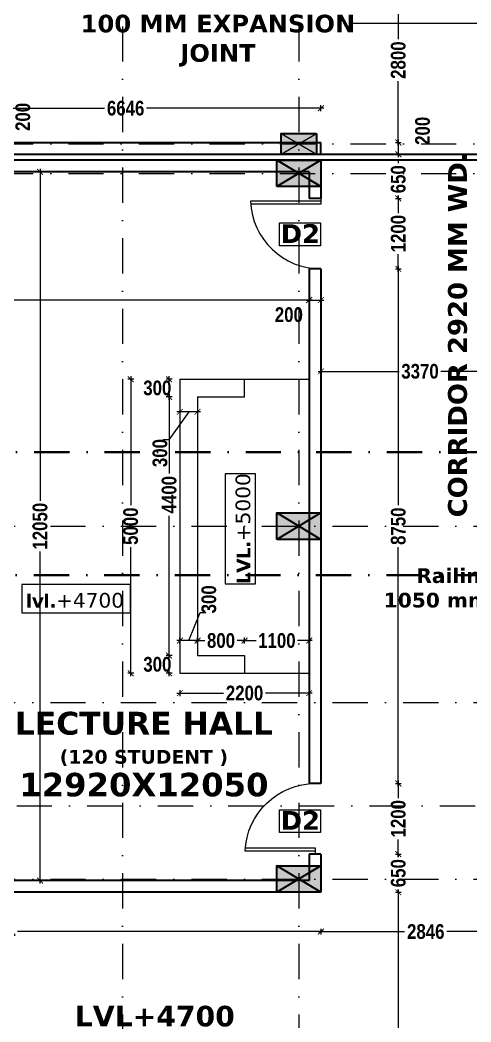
# Model space of a CAD drawing. Header units: millimetres. Extents: x -3092155 to 4513934, y -12317808 to 1850003.
# Drawn here: x -430688 to -423017, y -5699631 to -5682594 of the extents above; entities that cross this region are included whole.
import ezdxf

# ---------------------------------------------------------------- set-up
doc = ezdxf.new("R2010")
doc.units = ezdxf.units.MM
doc.header["$LTSCALE"] = 2
doc.header["$MEASUREMENT"] = 0
doc.header["$PDMODE"] = 34
doc.header["$PDSIZE"] = 500
doc.linetypes.add('DASHDOT', pattern=[1, 0.5, -0.25, 0, -0.25])
doc.linetypes.add('HIDDEN', pattern=[0.375, 0.25, -0.125])
doc.layers.add('AEROW', color=7, linetype='Continuous', lineweight=15, true_color=0x0d0d0d)
for name, color, linetype, lineweight in [('coloumn', 10, 'Continuous', 35), ('cornice', 12, 'Continuous', 25), ('D DIM', 250, 'Continuous', 9), ('D2', 10, 'Continuous', 5), ('DOOR', 27, 'Continuous', 5), ('expen. jt.', 130, 'Continuous', 35), ('GRID', 251, 'DASHDOT', 5), ('PROJ', 251, 'HIDDEN', 5), ('Step', 251, 'Continuous', 9), ('TEXT', 7, 'Continuous', 13), ('W2', 162, 'Continuous', 5), ('WAll', 250, 'Continuous', 35)]:
    doc.layers.add(name, color=color, linetype=linetype, lineweight=lineweight)
doc.styles.add('INNER DIM', font='ARIALNB.TTF', dxfattribs={"height": 250})
doc.styles.add('style2', font='verdana.ttf')
doc.dimstyles.new('external final', dxfattribs={"dimscale": 0, "dimtxt": 250, "dimasz": 100, "dimexe": 50, "dimexo": 50, "dimgap": 50, "dimtad": 0, "dimdec": 0, "dimzin": 0, "dimdsep": 46, "dimtxsty": 'INNER DIM', "dimblk": 'ARCHTICK', "dimcen": 100, "dimdle": 50, "dimclrd": 256, "dimclre": 256, "dimclrt": 256, "dimadec": 0, "dimazin": 0, "dimtfac": 1, "dimtdec": 0, "dimtix": 1, "dimtmove": 1, "dimatfit": 3, "dimfxl": 50, "dimfxlon": 1, "dimtolj": 1, "dimtzin": 0, "dimlwd": -1, "dimlwe": -1, "dimarcsym": 1})
doc.dimstyles.new('INNER DIM', dxfattribs={"dimscale": 0, "dimtxt": 250, "dimasz": 100, "dimexe": 50, "dimexo": 50, "dimgap": 50, "dimtad": 0, "dimdec": 0, "dimzin": 0, "dimdsep": 46, "dimtxsty": 'INNER DIM', "dimblk": 'ARCHTICK', "dimcen": 100, "dimdle": 50, "dimclrd": 256, "dimclre": 256, "dimclrt": 256, "dimadec": 0, "dimazin": 0, "dimtfac": 1, "dimtdec": 0, "dimtix": 1, "dimtmove": 2, "dimatfit": 3, "dimfxl": 50, "dimfxlon": 1, "dimtolj": 1, "dimtzin": 0, "dimlwd": -1, "dimlwe": -1, "dimarcsym": 1})

# ---------------------------------------------------------------- blocks, each defined once
blk = doc.blocks.new('_ArchTick')
at = {"color": 0, "linetype": 'ByBlock', "const_width": 0.15}
blk.add_lwpolyline([(-0.5, -0.5), (0.5, 0.5)], dxfattribs=at)
blk = doc.blocks.new('A$C378B1DF0')
at = {"layer": 'DOOR', "ltscale": 0.1}
for p, q in [((1100, 0), (1100, 1196)), ((1150, 0), (1150, 1199)), ((1200, 0), (1100, 0))]:
    blk.add_line(p, q, dxfattribs=at)
blk.add_arc((1200, 0), 1200, 92.388, 180, dxfattribs=at)
blk = doc.blocks.new('*D680')
at = {"layer": 'D DIM', "ltscale": 100, "transparency": 16777216}
for p, q in [((-432265, -5684094), (-429250, -5684094)), ((-432215, -5684144), (-432215, -5684044)), ((-425519, -5684094), (-428535, -5684094)), ((-425569, -5684144), (-425569, -5684044))]:
    blk.add_line(p, q, dxfattribs=at)
at = {"layer": 'Defpoints', "color": 0, "lineweight": 50, "ltscale": 100, "transparency": 16777216}
for p in [(-425569, -5684094), (-432215, -5684451), (-425569, -5684676)]:
    blk.add_point(p, dxfattribs=at)
at = {"layer": 'D DIM', "ltscale": 100, "transparency": 16777216, "xscale": 100, "yscale": 100, "zscale": 100, "rotation": 180}
blk.add_blockref('_ArchTick', (-432215, -5684094), dxfattribs=at)
at = {"layer": 'D DIM', "ltscale": 100, "transparency": 16777216, "xscale": 100, "yscale": 100, "zscale": 100}
blk.add_blockref('_ArchTick', (-425569, -5684094), dxfattribs=at)
at = {"layer": 'D DIM', "ltscale": 100, "transparency": 16777216, "insert": (-428892, -5684094), "char_height": 250, "attachment_point": 5, "style": 'INNER DIM'}
blk.add_mtext('\\A1;6646', dxfattribs=at)
blk = doc.blocks.new('*D213')
at = {"layer": 'D DIM', "ltscale": 100, "transparency": 16777216}
for p, q in [((-438689, -5687305), (-438689, -5687405)), ((-425769, -5687305), (-425769, -5687405)), ((-438739, -5687355), (-432659, -5687355)), ((-425719, -5687355), (-431799, -5687355))]:
    blk.add_line(p, q, dxfattribs=at)
at = {"layer": 'Defpoints', "color": 0, "lineweight": 50, "ltscale": 100, "transparency": 16777216}
for p in [(-438689, -5687158), (-425769, -5687158), (-425769, -5687355)]:
    blk.add_point(p, dxfattribs=at)
at = {"layer": 'D DIM', "ltscale": 100, "transparency": 16777216, "xscale": 100, "yscale": 100, "zscale": 100, "rotation": 180}
blk.add_blockref('_ArchTick', (-438689, -5687355), dxfattribs=at)
at = {"layer": 'D DIM', "ltscale": 100, "transparency": 16777216, "xscale": 100, "yscale": 100, "zscale": 100}
blk.add_blockref('_ArchTick', (-425769, -5687355), dxfattribs=at)
at = {"layer": 'D DIM', "ltscale": 100, "transparency": 16777216, "insert": (-432229, -5687355), "char_height": 250, "attachment_point": 5, "style": 'INNER DIM'}
blk.add_mtext('\\A1;12920', dxfattribs=at)
blk = doc.blocks.new('*D214')
at = {"layer": 'D DIM', "ltscale": 100, "transparency": 16777216}
for p, q in [((-425769, -5687305), (-425769, -5687405)), ((-425569, -5687305), (-425569, -5687405)), ((-425819, -5687355), (-425519, -5687355))]:
    blk.add_line(p, q, dxfattribs=at)
at = {"layer": 'Defpoints', "color": 0, "lineweight": 50, "ltscale": 100, "transparency": 16777216}
for p in [(-425769, -5687158), (-425569, -5687158), (-425569, -5687355)]:
    blk.add_point(p, dxfattribs=at)
at = {"layer": 'D DIM', "ltscale": 100, "transparency": 16777216, "xscale": 100, "yscale": 100, "zscale": 100, "rotation": 180}
blk.add_blockref('_ArchTick', (-425769, -5687355), dxfattribs=at)
at = {"layer": 'D DIM', "ltscale": 100, "transparency": 16777216, "xscale": 100, "yscale": 100, "zscale": 100}
blk.add_blockref('_ArchTick', (-425569, -5687355), dxfattribs=at)
at = {"layer": 'D DIM', "ltscale": 100, "transparency": 16777216, "insert": (-426115, -5687605), "char_height": 250, "attachment_point": 5, "style": 'INNER DIM'}
blk.add_mtext('\\A1;200', dxfattribs=at)
blk = doc.blocks.new('*D692')
at = {"layer": 'D DIM', "ltscale": 100, "transparency": 16777216}
for p, q in [((-436764, -5698045), (-436764, -5698145)), ((-425570, -5698045), (-425570, -5698145)), ((-436814, -5698095), (-431600, -5698095)), ((-425520, -5698095), (-430733, -5698095))]:
    blk.add_line(p, q, dxfattribs=at)
at = {"layer": 'Defpoints', "color": 0, "lineweight": 50, "ltscale": 100, "transparency": 16777216}
for p in [(-436764, -5697226), (-425570, -5697426), (-425570, -5698095)]:
    blk.add_point(p, dxfattribs=at)
at = {"layer": 'D DIM', "ltscale": 100, "transparency": 16777216, "xscale": 100, "yscale": 100, "zscale": 100, "rotation": 180}
blk.add_blockref('_ArchTick', (-436764, -5698095), dxfattribs=at)
at = {"layer": 'D DIM', "ltscale": 100, "transparency": 16777216, "xscale": 100, "yscale": 100, "zscale": 100}
blk.add_blockref('_ArchTick', (-425570, -5698095), dxfattribs=at)
at = {"layer": 'D DIM', "ltscale": 100, "transparency": 16777216, "insert": (-431167, -5698095), "char_height": 250, "attachment_point": 5, "style": 'INNER DIM'}
blk.add_mtext('\\A1;11194', dxfattribs=at)
blk = doc.blocks.new('*D693')
at = {"layer": 'D DIM', "ltscale": 100, "transparency": 16777216}
for p, q in [((-425570, -5698045), (-425570, -5698145)), ((-422724, -5698145), (-422724, -5698045)), ((-425620, -5698095), (-424146, -5698095)), ((-422674, -5698095), (-423427, -5698095))]:
    blk.add_line(p, q, dxfattribs=at)
at = {"layer": 'Defpoints', "color": 0, "lineweight": 50, "ltscale": 100, "transparency": 16777216}
for p in [(-425570, -5697426), (-422724, -5698095), (-422724, -5700251)]:
    blk.add_point(p, dxfattribs=at)
at = {"layer": 'D DIM', "ltscale": 100, "transparency": 16777216, "xscale": 100, "yscale": 100, "zscale": 100, "rotation": 180}
blk.add_blockref('_ArchTick', (-425570, -5698095), dxfattribs=at)
at = {"layer": 'D DIM', "ltscale": 100, "transparency": 16777216, "xscale": 100, "yscale": 100, "zscale": 100}
blk.add_blockref('_ArchTick', (-422724, -5698095), dxfattribs=at)
at = {"layer": 'D DIM', "ltscale": 100, "transparency": 16777216, "insert": (-423786, -5698095), "char_height": 250, "attachment_point": 5, "style": 'INNER DIM'}
blk.add_mtext('\\A1;2846', dxfattribs=at)
blk = doc.blocks.new('*D730')
at = {"layer": 'D DIM', "ltscale": 100, "transparency": 16777216}
for p, q in [((1049, 411), (-438739, 411)), ((-438689, 361), (-438689, 461)), ((999, 361), (999, 461))]:
    blk.add_line(p, q, dxfattribs=at)
at = {"layer": 'Defpoints', "color": 0, "lineweight": 50, "ltscale": 100, "transparency": 16777216}
for p in [(-438689, 411), (999, 0), (-438689, -5723126)]:
    blk.add_point(p, dxfattribs=at)
at = {"layer": 'D DIM', "ltscale": 100, "transparency": 16777216, "xscale": 100, "yscale": 100, "zscale": 100, "rotation": 180}
blk.add_blockref('_ArchTick', (-438689, 411), dxfattribs=at)
at = {"layer": 'D DIM', "ltscale": 100, "transparency": 16777216, "xscale": 100, "yscale": 100, "zscale": 100}
blk.add_blockref('_ArchTick', (999, 411), dxfattribs=at)
at = {"layer": 'D DIM', "ltscale": 100, "transparency": 16777216, "insert": (1326, 835), "char_height": 250, "attachment_point": 5, "style": 'INNER DIM'}
blk.add_mtext('\\A1;439688', dxfattribs=at)
blk = doc.blocks.new('*D768')
at = {"layer": 'D DIM', "ltscale": 100, "transparency": 16777216}
for p, q in [((-431436, -5684676), (-431336, -5684676)), ((-431386, -5684626), (-431386, -5684926)), ((-431436, -5684876), (-431336, -5684876))]:
    blk.add_line(p, q, dxfattribs=at)
at = {"layer": 'Defpoints', "color": 0, "lineweight": 50, "ltscale": 100, "transparency": 16777216}
for p in [(-432215, -5684676), (-432214, -5684876), (-431386, -5684876)]:
    blk.add_point(p, dxfattribs=at)
at = {"layer": 'D DIM', "ltscale": 100, "transparency": 16777216, "xscale": 100, "yscale": 100, "zscale": 100}
for p, rotation in [((-431386, -5684676), 90), ((-431386, -5684876), 270)]:
    blk.add_blockref('_ArchTick', p, dxfattribs=dict(at, rotation=rotation))
at = {"layer": 'D DIM', "ltscale": 100, "transparency": 16777216, "insert": (-430640, -5684241), "char_height": 250, "attachment_point": 5, "rotation": 90, "style": 'INNER DIM'}
blk.add_mtext('\\A1;200', dxfattribs=at)
blk = doc.blocks.new('*D290')
at = {"layer": 'D DIM', "ltscale": 100, "transparency": 16777216}
for p, q in [((-430347, -5685126), (-430347, -5690771)), ((-430397, -5685176), (-430297, -5685176)), ((-430347, -5697276), (-430347, -5691631)), ((-430397, -5697226), (-430297, -5697226))]:
    blk.add_line(p, q, dxfattribs=at)
at = {"layer": 'Defpoints', "color": 0, "lineweight": 50, "ltscale": 100, "transparency": 16777216}
for p in [(-432139, -5685176), (-432139, -5697226), (-430347, -5697226)]:
    blk.add_point(p, dxfattribs=at)
at = {"layer": 'D DIM', "ltscale": 100, "transparency": 16777216, "xscale": 100, "yscale": 100, "zscale": 100}
for p, rotation in [((-430347, -5685176), 90), ((-430347, -5697226), 270)]:
    blk.add_blockref('_ArchTick', p, dxfattribs=dict(at, rotation=rotation))
at = {"layer": 'D DIM', "ltscale": 100, "transparency": 16777216, "insert": (-430347, -5691201), "char_height": 250, "attachment_point": 5, "rotation": 90, "style": 'INNER DIM'}
blk.add_mtext('\\A1;12050', dxfattribs=at)
blk = doc.blocks.new('*D771')
at = {"layer": 'D DIM', "ltscale": 100, "transparency": 16777216}
for p, q in [((-424303, -5681876), (-424203, -5681876)), ((-424253, -5681826), (-424253, -5682918)), ((-424253, -5684726), (-424253, -5683634)), ((-424303, -5684676), (-424203, -5684676))]:
    blk.add_line(p, q, dxfattribs=at)
at = {"layer": 'Defpoints', "color": 0, "lineweight": 50, "ltscale": 100, "transparency": 16777216}
for p in [(-425142, -5681876), (-425569, -5684676), (-424253, -5684676)]:
    blk.add_point(p, dxfattribs=at)
at = {"layer": 'D DIM', "ltscale": 100, "transparency": 16777216, "xscale": 100, "yscale": 100, "zscale": 100}
for p, rotation in [((-424253, -5681876), 90), ((-424253, -5684676), 270)]:
    blk.add_blockref('_ArchTick', p, dxfattribs=dict(at, rotation=rotation))
at = {"layer": 'D DIM', "ltscale": 100, "transparency": 16777216, "insert": (-424253, -5683276), "char_height": 250, "attachment_point": 5, "rotation": 90, "style": 'INNER DIM'}
blk.add_mtext('\\A1;2800', dxfattribs=at)
blk = doc.blocks.new('*D772')
at = {"layer": 'D DIM', "ltscale": 100, "transparency": 16777216}
for p, q in [((-424303, -5684676), (-424203, -5684676)), ((-424253, -5684626), (-424253, -5684926)), ((-424303, -5684876), (-424203, -5684876))]:
    blk.add_line(p, q, dxfattribs=at)
at = {"layer": 'Defpoints', "color": 0, "lineweight": 50, "ltscale": 100, "transparency": 16777216}
for p in [(-425569, -5684676), (-425569, -5684876), (-424253, -5684876)]:
    blk.add_point(p, dxfattribs=at)
at = {"layer": 'D DIM', "ltscale": 100, "transparency": 16777216, "xscale": 100, "yscale": 100, "zscale": 100}
for p, rotation in [((-424253, -5684676), 90), ((-424253, -5684876), 270)]:
    blk.add_blockref('_ArchTick', p, dxfattribs=dict(at, rotation=rotation))
at = {"layer": 'D DIM', "ltscale": 100, "transparency": 16777216, "insert": (-423840, -5684478), "char_height": 250, "attachment_point": 5, "rotation": 90, "style": 'INNER DIM'}
blk.add_mtext('\\A1;200', dxfattribs=at)
blk = doc.blocks.new('*D773')
at = {"layer": 'D DIM', "ltscale": 100, "transparency": 16777216}
for p, q in [((-424303, -5684976), (-424203, -5684976)), ((-424253, -5684976), (-424253, -5685025)), ((-424303, -5685626), (-424203, -5685626)), ((-424253, -5685626), (-424253, -5685577))]:
    blk.add_line(p, q, dxfattribs=at)
at = {"layer": 'Defpoints', "color": 0, "lineweight": 50, "ltscale": 100, "transparency": 16777216}
for p in [(-425142, -5684976), (-425570, -5685626), (-424253, -5685626)]:
    blk.add_point(p, dxfattribs=at)
at = {"layer": 'D DIM', "ltscale": 100, "transparency": 16777216, "insert": (-424253, -5685301), "char_height": 250, "attachment_point": 5, "rotation": 90, "style": 'INNER DIM'}
blk.add_mtext('\\A1;650', dxfattribs=at)
blk = doc.blocks.new('*D774')
at = {"layer": 'D DIM', "ltscale": 100, "transparency": 16777216}
for p, q in [((-424303, -5685626), (-424203, -5685626)), ((-424253, -5685576), (-424253, -5685876)), ((-424253, -5686876), (-424253, -5686576)), ((-424303, -5686826), (-424203, -5686826))]:
    blk.add_line(p, q, dxfattribs=at)
at = {"layer": 'Defpoints', "color": 0, "lineweight": 50, "ltscale": 100, "transparency": 16777216}
for p in [(-425570, -5685626), (-425569, -5686826), (-424253, -5686826)]:
    blk.add_point(p, dxfattribs=at)
at = {"layer": 'D DIM', "ltscale": 100, "transparency": 16777216, "xscale": 100, "yscale": 100, "zscale": 100}
for p, rotation in [((-424253, -5685626), 90), ((-424253, -5686826), 270)]:
    blk.add_blockref('_ArchTick', p, dxfattribs=dict(at, rotation=rotation))
at = {"layer": 'D DIM', "ltscale": 100, "transparency": 16777216, "insert": (-424253, -5686226), "char_height": 250, "attachment_point": 5, "rotation": 90, "style": 'INNER DIM'}
blk.add_mtext('\\A1;1200', dxfattribs=at)
blk = doc.blocks.new('*D775')
at = {"layer": 'D DIM', "ltscale": 100, "transparency": 16777216}
for p, q in [((-424303, -5686826), (-424203, -5686826)), ((-424253, -5686776), (-424253, -5690846)), ((-424253, -5695626), (-424253, -5691557)), ((-424303, -5695576), (-424203, -5695576))]:
    blk.add_line(p, q, dxfattribs=at)
at = {"layer": 'Defpoints', "color": 0, "lineweight": 50, "ltscale": 100, "transparency": 16777216}
for p in [(-425569, -5686826), (-425569, -5695576), (-424253, -5695576)]:
    blk.add_point(p, dxfattribs=at)
at = {"layer": 'D DIM', "ltscale": 100, "transparency": 16777216, "xscale": 100, "yscale": 100, "zscale": 100}
for p, rotation in [((-424253, -5686826), 90), ((-424253, -5695576), 270)]:
    blk.add_blockref('_ArchTick', p, dxfattribs=dict(at, rotation=rotation))
at = {"layer": 'D DIM', "ltscale": 100, "transparency": 16777216, "insert": (-424253, -5691201), "char_height": 250, "attachment_point": 5, "rotation": 90, "style": 'INNER DIM'}
blk.add_mtext('\\A1;8750', dxfattribs=at)
blk = doc.blocks.new('*D776')
at = {"layer": 'D DIM', "ltscale": 100, "transparency": 16777216}
for p, q in [((-424303, -5695576), (-424203, -5695576)), ((-424253, -5695526), (-424253, -5695826)), ((-424253, -5696826), (-424253, -5696526)), ((-424303, -5696776), (-424203, -5696776))]:
    blk.add_line(p, q, dxfattribs=at)
at = {"layer": 'Defpoints', "color": 0, "lineweight": 50, "ltscale": 100, "transparency": 16777216}
for p in [(-425569, -5695576), (-425570, -5696776), (-424253, -5696776)]:
    blk.add_point(p, dxfattribs=at)
at = {"layer": 'D DIM', "ltscale": 100, "transparency": 16777216, "xscale": 100, "yscale": 100, "zscale": 100}
for p, rotation in [((-424253, -5695576), 90), ((-424253, -5696776), 270)]:
    blk.add_blockref('_ArchTick', p, dxfattribs=dict(at, rotation=rotation))
at = {"layer": 'D DIM', "ltscale": 100, "transparency": 16777216, "insert": (-424253, -5696176), "char_height": 250, "attachment_point": 5, "rotation": 90, "style": 'INNER DIM'}
blk.add_mtext('\\A1;1200', dxfattribs=at)
blk = doc.blocks.new('*D777')
at = {"layer": 'D DIM', "ltscale": 100, "transparency": 16777216}
for p, q in [((-424303, -5696776), (-424203, -5696776)), ((-424253, -5696776), (-424253, -5696825)), ((-424253, -5697426), (-424253, -5697377)), ((-424303, -5697426), (-424203, -5697426))]:
    blk.add_line(p, q, dxfattribs=at)
at = {"layer": 'Defpoints', "color": 0, "lineweight": 50, "ltscale": 100, "transparency": 16777216}
for p in [(-425570, -5696776), (-425569, -5697426), (-424253, -5697426)]:
    blk.add_point(p, dxfattribs=at)
at = {"layer": 'D DIM', "ltscale": 100, "transparency": 16777216, "insert": (-424253, -5697101), "char_height": 250, "attachment_point": 5, "rotation": 90, "style": 'INNER DIM'}
blk.add_mtext('\\A1;650', dxfattribs=at)
blk = doc.blocks.new('*D302')
at = {"layer": 'D DIM', "ltscale": 100, "transparency": 16777216}
for p, q in [((-424253, -5697376), (-424253, -5699846)), ((-424303, -5697426), (-424203, -5697426)), ((-424253, -5703026), (-424253, -5700556)), ((-424303, -5702976), (-424203, -5702976))]:
    blk.add_line(p, q, dxfattribs=at)
at = {"layer": 'Defpoints', "color": 0, "lineweight": 50, "ltscale": 100, "transparency": 16777216}
for p in [(-425569, -5697426), (-425569, -5702976), (-424253, -5702976)]:
    blk.add_point(p, dxfattribs=at)
at = {"layer": 'D DIM', "ltscale": 100, "transparency": 16777216, "xscale": 100, "yscale": 100, "zscale": 100}
for p, rotation in [((-424253, -5697426), 90), ((-424253, -5702976), 270)]:
    blk.add_blockref('_ArchTick', p, dxfattribs=dict(at, rotation=rotation))
at = {"layer": 'D DIM', "ltscale": 100, "transparency": 16777216, "insert": (-424253, -5700201), "char_height": 250, "attachment_point": 5, "rotation": 90, "style": 'INNER DIM'}
blk.add_mtext('\\A1;5550', dxfattribs=at)
blk = doc.blocks.new('*D472')
at = {"layer": 'D DIM', "ltscale": 100, "transparency": 16777216}
for p, q in [((-427969, -5693989), (-427969, -5694089)), ((-425769, -5693989), (-425769, -5694089)), ((-428019, -5694039), (-427227, -5694039)), ((-425719, -5694039), (-426511, -5694039))]:
    blk.add_line(p, q, dxfattribs=at)
at = {"layer": 'Defpoints', "color": 0, "lineweight": 50, "ltscale": 100, "transparency": 16777216}
for p in [(-427969, -5693701), (-425769, -5693701), (-425769, -5694039)]:
    blk.add_point(p, dxfattribs=at)
at = {"layer": 'D DIM', "ltscale": 100, "transparency": 16777216, "xscale": 100, "yscale": 100, "zscale": 100, "rotation": 180}
blk.add_blockref('_ArchTick', (-427969, -5694039), dxfattribs=at)
at = {"layer": 'D DIM', "ltscale": 100, "transparency": 16777216, "xscale": 100, "yscale": 100, "zscale": 100}
blk.add_blockref('_ArchTick', (-425769, -5694039), dxfattribs=at)
at = {"layer": 'D DIM', "ltscale": 100, "transparency": 16777216, "insert": (-426869, -5694039), "char_height": 250, "attachment_point": 5, "style": 'INNER DIM'}
blk.add_mtext('\\A1;2200', dxfattribs=at)
blk = doc.blocks.new('*D473')
at = {"layer": 'D DIM', "ltscale": 100, "transparency": 16777216}
for p, q in [((-428755, -5688701), (-428855, -5688701)), ((-428805, -5688651), (-428805, -5690846)), ((-428805, -5693751), (-428805, -5691556)), ((-428755, -5693701), (-428855, -5693701))]:
    blk.add_line(p, q, dxfattribs=at)
at = {"layer": 'Defpoints', "color": 0, "lineweight": 50, "ltscale": 100, "transparency": 16777216}
for p in [(-428805, -5688701), (-427969, -5688701), (-427969, -5693701)]:
    blk.add_point(p, dxfattribs=at)
at = {"layer": 'D DIM', "ltscale": 100, "transparency": 16777216, "xscale": 100, "yscale": 100, "zscale": 100}
for p, rotation in [((-428805, -5688701), 90), ((-428805, -5693701), 270)]:
    blk.add_blockref('_ArchTick', p, dxfattribs=dict(at, rotation=rotation))
at = {"layer": 'D DIM', "ltscale": 100, "transparency": 16777216, "insert": (-428805, -5691201), "char_height": 250, "attachment_point": 5, "rotation": 90, "style": 'INNER DIM'}
blk.add_mtext('\\A1;5000', dxfattribs=at)
blk = doc.blocks.new('*D474')
at = {"layer": 'D DIM', "ltscale": 100, "transparency": 16777216}
for p, q in [((-427969, -5689206), (-427969, -5689306)), ((-427669, -5689206), (-427669, -5689306)), ((-427819, -5689256), (-428157, -5689732)), ((-427619, -5689256), (-428019, -5689256)), ((-428157, -5689732), (-428257, -5689732))]:
    blk.add_line(p, q, dxfattribs=at)
at = {"layer": 'Defpoints', "color": 0, "lineweight": 50, "ltscale": 100, "transparency": 16777216}
for p in [(-427669, -5689001), (-427969, -5689101), (-427969, -5689256)]:
    blk.add_point(p, dxfattribs=at)
at = {"layer": 'D DIM', "ltscale": 100, "transparency": 16777216, "xscale": 100, "yscale": 100, "zscale": 100, "rotation": 180}
blk.add_blockref('_ArchTick', (-427969, -5689256), dxfattribs=at)
at = {"layer": 'D DIM', "ltscale": 100, "transparency": 16777216, "xscale": 100, "yscale": 100, "zscale": 100}
blk.add_blockref('_ArchTick', (-427669, -5689256), dxfattribs=at)
at = {"layer": 'D DIM', "ltscale": 100, "transparency": 16777216, "insert": (-428307, -5689958), "char_height": 250, "attachment_point": 5, "rotation": 90, "style": 'INNER DIM'}
blk.add_mtext('\\A1;300', dxfattribs=at)
blk = doc.blocks.new('*D475')
at = {"layer": 'D DIM', "ltscale": 100, "transparency": 16777216}
for p, q in [((-428102, -5693401), (-428202, -5693401)), ((-428152, -5693751), (-428152, -5693351)), ((-428102, -5693701), (-428202, -5693701))]:
    blk.add_line(p, q, dxfattribs=at)
at = {"layer": 'Defpoints', "color": 0, "lineweight": 50, "ltscale": 100, "transparency": 16777216}
for p in [(-428152, -5693401), (-427527, -5693401), (-427527, -5693701)]:
    blk.add_point(p, dxfattribs=at)
at = {"layer": 'D DIM', "ltscale": 100, "transparency": 16777216, "xscale": 100, "yscale": 100, "zscale": 100}
for p, rotation in [((-428152, -5693401), 90), ((-428152, -5693701), 270)]:
    blk.add_blockref('_ArchTick', p, dxfattribs=dict(at, rotation=rotation))
at = {"layer": 'D DIM', "ltscale": 100, "transparency": 16777216, "insert": (-428352, -5693551), "char_height": 250, "attachment_point": 5, "rotation": 0.1, "style": 'INNER DIM'}
blk.add_mtext('\\A1;300', dxfattribs=at)
blk = doc.blocks.new('*D550')
at = {"layer": 'D DIM', "ltscale": 100, "transparency": 16777216}
for p, q in [((-426869, -5693196), (-426869, -5693096)), ((-425769, -5693196), (-425769, -5693096)), ((-426919, -5693146), (-426670, -5693146)), ((-425719, -5693146), (-425969, -5693146))]:
    blk.add_line(p, q, dxfattribs=at)
at = {"layer": 'Defpoints', "color": 0, "lineweight": 50, "ltscale": 100, "transparency": 16777216}
for p in [(-425769, -5693146), (-426869, -5693401), (-425769, -5693401)]:
    blk.add_point(p, dxfattribs=at)
at = {"layer": 'D DIM', "ltscale": 100, "transparency": 16777216, "xscale": 100, "yscale": 100, "zscale": 100, "rotation": 180}
blk.add_blockref('_ArchTick', (-426869, -5693146), dxfattribs=at)
at = {"layer": 'D DIM', "ltscale": 100, "transparency": 16777216, "xscale": 100, "yscale": 100, "zscale": 100}
blk.add_blockref('_ArchTick', (-425769, -5693146), dxfattribs=at)
at = {"layer": 'D DIM', "ltscale": 100, "transparency": 16777216, "insert": (-426319, -5693146), "char_height": 250, "attachment_point": 5, "style": 'INNER DIM'}
blk.add_mtext('\\A1;1100', dxfattribs=at)
blk = doc.blocks.new('*D551')
at = {"layer": 'D DIM', "ltscale": 100, "transparency": 16777216}
for p, q in [((-427669, -5693196), (-427669, -5693096)), ((-426869, -5693196), (-426869, -5693096)), ((-427719, -5693146), (-427545, -5693146)), ((-426819, -5693146), (-426993, -5693146))]:
    blk.add_line(p, q, dxfattribs=at)
at = {"layer": 'Defpoints', "color": 0, "lineweight": 50, "ltscale": 100, "transparency": 16777216}
for p in [(-427669, -5693146), (-427669, -5693401), (-426869, -5693401)]:
    blk.add_point(p, dxfattribs=at)
at = {"layer": 'D DIM', "ltscale": 100, "transparency": 16777216, "xscale": 100, "yscale": 100, "zscale": 100, "rotation": 180}
blk.add_blockref('_ArchTick', (-427669, -5693146), dxfattribs=at)
at = {"layer": 'D DIM', "ltscale": 100, "transparency": 16777216, "xscale": 100, "yscale": 100, "zscale": 100}
blk.add_blockref('_ArchTick', (-426869, -5693146), dxfattribs=at)
at = {"layer": 'D DIM', "ltscale": 100, "transparency": 16777216, "insert": (-427269, -5693146), "char_height": 250, "attachment_point": 5, "style": 'INNER DIM'}
blk.add_mtext('\\A1;800', dxfattribs=at)
blk = doc.blocks.new('*D552')
at = {"layer": 'D DIM', "ltscale": 100, "transparency": 16777216}
for p, q in [((-427819, -5693146), (-427625, -5692671)), ((-427625, -5692671), (-427525, -5692671)), ((-427969, -5693196), (-427969, -5693096)), ((-427669, -5693196), (-427669, -5693096)), ((-427619, -5693146), (-428019, -5693146))]:
    blk.add_line(p, q, dxfattribs=at)
at = {"layer": 'Defpoints', "color": 0, "lineweight": 50, "ltscale": 100, "transparency": 16777216}
for p in [(-427969, -5693146), (-427969, -5693301), (-427669, -5693401)]:
    blk.add_point(p, dxfattribs=at)
at = {"layer": 'D DIM', "ltscale": 100, "transparency": 16777216, "xscale": 100, "yscale": 100, "zscale": 100, "rotation": 180}
blk.add_blockref('_ArchTick', (-427969, -5693146), dxfattribs=at)
at = {"layer": 'D DIM', "ltscale": 100, "transparency": 16777216, "xscale": 100, "yscale": 100, "zscale": 100}
blk.add_blockref('_ArchTick', (-427669, -5693146), dxfattribs=at)
at = {"layer": 'D DIM', "ltscale": 100, "transparency": 16777216, "insert": (-427475, -5692444), "char_height": 250, "attachment_point": 5, "rotation": 90, "style": 'INNER DIM'}
blk.add_mtext('\\A1;300', dxfattribs=at)
blk = doc.blocks.new('*D921')
at = {"layer": 'D DIM', "ltscale": 100, "transparency": 16777216}
for p, q in [((-428102, -5689001), (-428202, -5689001)), ((-428152, -5688951), (-428152, -5690306)), ((-428152, -5693451), (-428152, -5691024)), ((-428102, -5693401), (-428202, -5693401))]:
    blk.add_line(p, q, dxfattribs=at)
at = {"layer": 'Defpoints', "color": 0, "lineweight": 50, "ltscale": 100, "transparency": 16777216}
for p in [(-427669, -5689001), (-428152, -5693401), (-427669, -5693401)]:
    blk.add_point(p, dxfattribs=at)
at = {"layer": 'D DIM', "ltscale": 100, "transparency": 16777216, "xscale": 100, "yscale": 100, "zscale": 100}
for p, rotation in [((-428152, -5689001), 90), ((-428152, -5693401), 270)]:
    blk.add_blockref('_ArchTick', p, dxfattribs=dict(at, rotation=rotation))
at = {"layer": 'D DIM', "ltscale": 100, "transparency": 16777216, "insert": (-428152, -5690665), "char_height": 250, "attachment_point": 5, "rotation": 90, "style": 'INNER DIM'}
blk.add_mtext('\\A1;4400', dxfattribs=at)
blk = doc.blocks.new('*D922')
at = {"layer": 'D DIM', "ltscale": 100, "transparency": 16777216}
for p, q in [((-428102, -5688701), (-428202, -5688701)), ((-428152, -5689051), (-428152, -5688651)), ((-428102, -5689001), (-428202, -5689001))]:
    blk.add_line(p, q, dxfattribs=at)
at = {"layer": 'Defpoints', "color": 0, "lineweight": 50, "ltscale": 100, "transparency": 16777216}
for p in [(-428152, -5688701), (-426869, -5688701), (-426869, -5689001)]:
    blk.add_point(p, dxfattribs=at)
at = {"layer": 'D DIM', "ltscale": 100, "transparency": 16777216, "xscale": 100, "yscale": 100, "zscale": 100}
for p, rotation in [((-428152, -5688701), 90), ((-428152, -5689001), 270)]:
    blk.add_blockref('_ArchTick', p, dxfattribs=dict(at, rotation=rotation))
at = {"layer": 'D DIM', "ltscale": 100, "transparency": 16777216, "insert": (-428353, -5688851), "char_height": 250, "attachment_point": 5, "rotation": 0.1, "style": 'INNER DIM'}
blk.add_mtext('\\A1;300', dxfattribs=at)
blk = doc.blocks.new('F.F')
at = {"layer": 'coloumn', "ltscale": 100}
for points in [[(-198265, -5837856), (-198265, -5838206), (-198865, -5838206), (-198865, -5837856)], [(-198190, -5838756), (-198190, -5838306), (-198940, -5838306), (-198940, -5838756)], [(-198190, -5844756), (-198190, -5844306), (-198940, -5844306), (-198940, -5844756)], [(-198190, -5850756), (-198190, -5850306), (-198940, -5850306), (-198940, -5850756)]]:
    blk.add_hatch(color=256, dxfattribs=at).paths.add_polyline_path(points)
at = {"layer": 'coloumn', "lineweight": 25, "ltscale": 100}
for p, q in [((-198865, -5838206), (-198265, -5837856)), ((-198865, -5837856), (-198265, -5838206))]:
    blk.add_line(p, q, dxfattribs=at)
at = {"layer": 'coloumn', "ltscale": 100}
for p, q in [((-198940, -5838756), (-198940, -5838306)), ((-198940, -5838306), (-198190, -5838306)), ((-198190, -5838306), (-198190, -5838756)), ((-198190, -5838756), (-198940, -5838756)), ((-198940, -5844756), (-198940, -5844306)), ((-198940, -5844306), (-198190, -5844306)), ((-198190, -5844306), (-198190, -5844756)), ((-198190, -5844756), (-198940, -5844756)), ((-198940, -5850756), (-198940, -5850306)), ((-198940, -5850306), (-198190, -5850306)), ((-198190, -5850306), (-198190, -5850756)), ((-198190, -5850756), (-198940, -5850756))]:
    blk.add_line(p, q, dxfattribs=at)
blk.add_lwpolyline([(-198265, -5837856), (-198265, -5838206), (-198865, -5838206), (-198865, -5837856)], close=True, dxfattribs=at)
for points in [[(-198190, -5838756), (-198940, -5838306), (-198190, -5838306), (-198940, -5838756)], [(-198190, -5844756), (-198940, -5844306), (-198190, -5844306), (-198940, -5844756)], [(-198190, -5850756), (-198940, -5850306), (-198190, -5850306), (-198940, -5850756)]]:
    blk.add_lwpolyline(points, dxfattribs=at)
blk = doc.blocks.new('*D1045')
at = {"layer": 'D DIM', "ltscale": 100, "transparency": 16777216}
for p, q in [((-425569, -5688618), (-425569, -5688518)), ((-422200, -5688618), (-422200, -5688518)), ((-425619, -5688568), (-424240, -5688568)), ((-422150, -5688568), (-423528, -5688568))]:
    blk.add_line(p, q, dxfattribs=at)
at = {"layer": 'Defpoints', "color": 0, "lineweight": 50, "ltscale": 100, "transparency": 16777216}
for p in [(-422200, -5688568), (-425569, -5689632), (-422200, -5689632)]:
    blk.add_point(p, dxfattribs=at)
at = {"layer": 'D DIM', "ltscale": 100, "transparency": 16777216, "xscale": 100, "yscale": 100, "zscale": 100, "rotation": 180}
blk.add_blockref('_ArchTick', (-425569, -5688568), dxfattribs=at)
at = {"layer": 'D DIM', "ltscale": 100, "transparency": 16777216, "xscale": 100, "yscale": 100, "zscale": 100}
blk.add_blockref('_ArchTick', (-422200, -5688568), dxfattribs=at)
at = {"layer": 'D DIM', "ltscale": 100, "transparency": 16777216, "insert": (-423884, -5688568), "char_height": 250, "attachment_point": 5, "style": 'INNER DIM'}
blk.add_mtext('\\A1;3370', dxfattribs=at)
blk = doc.blocks.new('GHYJHJH')
at = {"layer": 'Step', "ltscale": 15000}
for p, q in [((-238085, -5654492), (-238085, -5659492)), ((-238085, -5654492), (-235885, -5654492)), ((-237785, -5654792), (-237785, -5659192)), ((-237785, -5654792), (-236985, -5654792)), ((-237785, -5659192), (-236985, -5659192)), ((-238085, -5659492), (-235885, -5659492))]:
    blk.add_line(p, q, dxfattribs=at)
at = {"layer": 'Step', "ltscale": 100}
for p, q in [((-236985, -5654792), (-236985, -5654492)), ((-236985, -5659192), (-236985, -5659492))]:
    blk.add_line(p, q, dxfattribs=at)
blk = doc.blocks.new('uyujnjh')
at = {"layer": 'PROJ', "linetype": 'DASHDOT', "lineweight": 40, "ltscale": 600}
blk.add_line((-186042, -5846539), (-249741, -5846539), dxfattribs=at)

msp = doc.modelspace()

# ---------------------------------------------------------------- linework, layer by layer
at = {"layer": 'D2', "ltscale": 0.1}
for points in [[(-426271.4, -5686042.8), (-425575.6, -5686042.8), (-425575.6, -5686430.9), (-426271.4, -5686430.9)], [(-426271.4, -5696021.2), (-425575.6, -5696021.2), (-425575.6, -5696409.3), (-426271.4, -5696409.3)]]:
    msp.add_lwpolyline(points, close=True, dxfattribs=at)
at = {"layer": 'expen. jt.', "ltscale": 100}
for p, q in [((-438913.8, -5684876.2), (-393983.8, -5684876.2)), ((-438889.7, -5684876.2), (-393716.8, -5684876.2)), ((-393983.8, -5684976.2), (-438913.8, -5684976.2)), ((-393959.7, -5684976.2), (-438889.7, -5684976.2))]:
    msp.add_line(p, q, dxfattribs=at)
at = {"layer": 'GRID', "color": 5, "ltscale": 600}
for p, q in [((-428945.1, -5657499.4), (-428945.1, -5742293.2)), ((-425944.7, -5657499.4), (-425944.7, -5742293.2))]:
    msp.add_line(p, q, dxfattribs=at)
at = {"layer": 'GRID', "color": 6, "ltscale": 600}
for p, q in [((-461068.9, -5684701.2), (-366441.5, -5684701.2)), ((-461068.9, -5685201.2), (-366441.5, -5685201.2)), ((-460174.6, -5691201.2), (-367335.1, -5691201.2)), ((-460174.6, -5694201.2), (-367335.1, -5694201.2)), ((-461947.5, -5695958.6), (-365562.7, -5695958.6)), ((-460174.6, -5697201.2), (-367335.1, -5697201.2))]:
    msp.add_line(p, q, dxfattribs=at)
at = {"layer": 'PROJ', "linetype": 'DASHDOT', "lineweight": 40, "ltscale": 600}
msp.add_line((-384245.2, -5689939.3), (-447944.2, -5689939.3), dxfattribs=at)
at = {"layer": 'W2', "ltscale": 100}
for points in [[(-427198.6, -5692182.2), (-426682.2, -5692182.2), (-426682.2, -5690310.5), (-427198.6, -5690310.5)], [(-430658.6, -5692674.4), (-428806.9, -5692674.4), (-428806.9, -5692190.2), (-430658.6, -5692190.2)]]:
    msp.add_lwpolyline(points, close=True, dxfattribs=at)
at = {"layer": 'WAll', "ltscale": 100}
for p, q in [((-432215.1, -5684676.2), (-425569.3, -5684676.2)), ((-425569.3, -5684876.2), (-425569.3, -5684676.2)), ((-439156.7, -5684876.2), (-426319.3, -5684876.2)), ((-438863.8, -5684876.2), (-426319.3, -5684876.2)), ((-425569.3, -5684976.2), (-438889.3, -5684976.2)), ((-425570.1, -5684976.2), (-425570.1, -5685626.2)), ((-425769.3, -5685176.2), (-438689.3, -5685176.2)), ((-425770.1, -5685176.2), (-425770.1, -5685626.2)), ((-425570.1, -5685626.2), (-425770.1, -5685626.2)), ((-425770.1, -5686826.2), (-425770.1, -5695576.2)), ((-425570.1, -5686826.2), (-425770.1, -5686826.2)), ((-425570.1, -5686826.2), (-425570.1, -5695576.2)), ((-425569.3, -5695576.2), (-425769.3, -5695576.2)), ((-425770.1, -5696776.2), (-425770.1, -5697226.2)), ((-425570.1, -5696776.2), (-425770.1, -5696776.2)), ((-425570.1, -5696776.2), (-425570.1, -5697426.2)), ((-425769.3, -5697226.2), (-436763.8, -5697226.2)), ((-425570.1, -5697426.2), (-436763.8, -5697426.2))]:
    msp.add_line(p, q, dxfattribs=at)

# ---------------------------------------------------------------- block references
at = {"layer": 'coloumn'}
msp.add_blockref('F.F', (-227379.8, 153330), dxfattribs=at)
at = {"layer": 'cornice', "color": 3, "lineweight": 50}
msp.add_blockref('uyujnjh', (-198208.9, 154507), dxfattribs=at)
at = {"layer": 'D DIM'}
msp.add_blockref('GHYJHJH', (-189885.4, -34209.1), dxfattribs=at)
at = {"layer": 'DOOR', "ltscale": 100, "rotation": 90}
msp.add_blockref('A$C378B1DF0', (-425570.1, -5686826.2), dxfattribs=at)
at = {"layer": 'DOOR', "ltscale": 100, "xscale": -1, "rotation": 90}
msp.add_blockref('A$C378B1DF0', (-425659.9, -5695576.2), dxfattribs=at)

# ---------------------------------------------------------------- texts
at = {"layer": 'D2', "ltscale": 0.1, "char_height": 320, "attachment_point": 5, "style": 'style2'}
for insert in [(-425919.7, -5686225.1), (-425919.7, -5696203.4)]:
    msp.add_mtext('\\pxt11;{\\fVerdana|b1|i0|c0|p34;D2}', dxfattribs=dict(at, insert=insert))
at = {"layer": 'TEXT', "ltscale": 0.1, "insert": (-427321.2, -5682676.9), "char_height": 321.425, "attachment_point": 5, "style": 'style2'}
msp.add_mtext_dynamic_manual_height_columns('\\P{\\fVerdana|b1|i0|c0|p34;\\H0.93334x;100 MM EXPANSION JOINT}', width=4869.269, gutter_width=500, heights=[0], dxfattribs=at)
at = {"layer": 'TEXT', "ltscale": 0.1, "attachment_point": 5, "rotation": 90, "style": 'style2'}
for s, insert, char_height in [('{\\fVerdana|b1|i0|c0|p34;\\H1.2857x;CORRIDOR 2920 MM WD.\\H0.77778x;  }', (-423243.3, -5687946.5), 250), ('{\\fVerdana|b1|i0|c0|p34;\\T0.95;LVL.\\fVerdana|b0|i0|c0|p34;\\H1.0833x;\\T1;+5000}', (-426894.2, -5691242.3), 230)]:
    msp.add_mtext(s, dxfattribs=dict(at, insert=insert, char_height=char_height))
at = {"layer": 'TEXT', "ltscale": 0.1, "attachment_point": 5, "style": 'style2'}
for s, insert, char_height in [('{\\fVerdana|b1|i0|c0|p34;Railing \\P1050 mm ht. }', (-423277, -5692251.8), 250), ('{\\fVerdana|b1|i0|c0|p34;\\T0.95;lvl.\\fVerdana|b0|i0|c0|p34;\\H1.0833x;\\T1;+4700}', (-429754.6, -5692463), 230), ('\\pxt11;{\\fVerdana|b1|i0|c0|p34;\\H1.1111x;LECTURE HALL\\H0.9x; \\P\\H0.66667x;(120 STUDENT )\\P\\H1.7144x;12920X12050}', (-428581.1, -5695079.4), 350), ('\\pxt11;{\\fVerdana|b1|i0|c0|p34;LVL+4700}', (-428395.1, -5699534.6), 350)]:
    msp.add_mtext(s, dxfattribs=dict(at, insert=insert, char_height=char_height))

# ---------------------------------------------------------------- dimensions: what is measured, and where the dimension line sits
at = {"layer": 'D DIM', "ltscale": 100}
for base, p1, p2, picture, middle in [((-438689.1, 410.6), (998.8, 0), (-438689.1, -5723126.2), '*D730', (1326.5, 835.2)), ((-425568.9, -5687355.4), (-425768.9, -5687157.6), (-425568.9, -5687157.6), '*D214', (-426115, -5687605.2)), ((-422724.3, -5698094.7), (-425570.1, -5697426.2), (-422724.3, -5700251.2), '*D693', (-423786.4, -5698094.7))]:
    dim = msp.add_linear_dim(base=base, p1=p1, p2=p2, dimstyle='INNER DIM', override={"dimscale": 1}, dxfattribs=at)
    dim.commit()
    dim.dimension.update_dxf_attribs({"geometry": picture, "text_midpoint": middle, "dimtype": 160})
for base, p1, p2, angle, dimstyle, picture, middle in [((-424252.5, -5684676.2), (-425141.9, -5681876.2), (-425569.3, -5684676.2), 90, 'INNER DIM', '*D771', (-424252.5, -5683276.2)), ((-430347.3, -5697226.2), (-432139.3, -5685176.2), (-432139.3, -5697226.2), 90, 'INNER DIM', '*D290', (-430347.3, -5691201.2)), ((-424252.5, -5685626.2), (-425141.9, -5684976.2), (-425570.1, -5685626.2), 90, 'INNER DIM', '*D773', (-424252.5, -5685301.2)), ((-424252.5, -5686826.2), (-425570.1, -5685626.2), (-425568.9, -5686826.2), 90, 'INNER DIM', '*D774', (-424252.5, -5686226.2)), ((-424252.5, -5695576.2), (-425568.9, -5686826.2), (-425569.3, -5695576.2), 90, 'INNER DIM', '*D775', (-424252.5, -5691201.2)), ((-428805.4, -5688701.2), (-427969.3, -5693701.2), (-427969.3, -5688701.2), 270, 'external final', '*D473', (-428805.4, -5691201.2)), ((-424252.9, -5696776.2), (-425569.3, -5695576.2), (-425570.1, -5696776.2), 90, 'INNER DIM', '*D776', (-424252.9, -5696176.2)), ((-424252.5, -5697426.2), (-425570.1, -5696776.2), (-425568.9, -5697426.2), 90, 'INNER DIM', '*D777', (-424252.5, -5697101.2)), ((-424252.5, -5702976.2), (-425568.9, -5697426.2), (-425568.9, -5702976.2), 90, 'INNER DIM', '*D302', (-424252.5, -5700201.2))]:
    dim = msp.add_linear_dim(base=base, p1=p1, p2=p2, angle=angle, dimstyle=dimstyle, override={"dimscale": 1}, dxfattribs=at)
    dim.commit()
    dim.dimension.update_dxf_attribs({"geometry": picture, "text_midpoint": middle})
for base, p1, p2, dimstyle, picture, middle in [((-425569.3, -5684093.8), (-432215.1, -5684451.2), (-425569.3, -5684676.2), 'INNER DIM', '*D680', (-428892.2, -5684093.8)), ((-425768.9, -5687355.4), (-438689.3, -5687157.6), (-425768.9, -5687157.6), 'INNER DIM', '*D213', (-432229.1, -5687355.4)), ((-427669.3, -5693146), (-426869.3, -5693401.2), (-427669.3, -5693401.2), 'external final', '*D551', (-427269.3, -5693146)), ((-425769.3, -5693146), (-426869.3, -5693401.2), (-425769.3, -5693401.2), 'external final', '*D550', (-426319.3, -5693146)), ((-425769.3, -5694038.9), (-427969.3, -5693701.2), (-425769.3, -5693701.2), 'external final', '*D472', (-426869.3, -5694038.9)), ((-425570.1, -5698094.7), (-436763.8, -5697226.2), (-425570.1, -5697426.2), 'INNER DIM', '*D692', (-431167, -5698094.7))]:
    dim = msp.add_linear_dim(base=base, p1=p1, p2=p2, dimstyle=dimstyle, override={"dimscale": 1}, dxfattribs=at)
    dim.commit()
    dim.dimension.update_dxf_attribs({"geometry": picture, "text_midpoint": middle})
for base, p1, p2, dimstyle, picture, middle in [((-431386.2, -5684876.2), (-432215.1, -5684676.2), (-432214.3, -5684876.2), 'INNER DIM', '*D768', (-430639.8, -5684241.1)), ((-424252.9, -5684876.2), (-425569.3, -5684676.2), (-425569.3, -5684876.2), 'INNER DIM', '*D772', (-423840.5, -5684478.2)), ((-428151.9, -5693401.2), (-427668.9, -5689001.2), (-427668.9, -5693401.2), 'external final', '*D921', (-428151.9, -5690664.7))]:
    dim = msp.add_linear_dim(base=base, p1=p1, p2=p2, angle=90, dimstyle=dimstyle, override={"dimscale": 1}, dxfattribs=at)
    dim.commit()
    dim.dimension.update_dxf_attribs({"geometry": picture, "text_midpoint": middle, "dimtype": 160})
dim = msp.add_linear_dim(base=(-422199.7, -5688568.5), p1=(-425568.9, -5689632), p2=(-422199.7, -5689632), text='3370', dimstyle='external final', override={"dimscale": 1}, dxfattribs=at)
dim.commit()
dim.dimension.update_dxf_attribs({"geometry": '*D1045', "text_midpoint": (-423884.3, -5688568.5)})
for base, p1, p2, angle, picture, middle in [((-428151.9, -5688701.2), (-426868.9, -5689001.2), (-426868.9, -5688701.2), 90, '*D922', (-428352.5, -5688851.2)), ((-428151.9, -5693401.2), (-427526.9, -5693701.2), (-427526.9, -5693401.2), 270, '*D475', (-428351.9, -5693551.2))]:
    dim = msp.add_linear_dim(base=base, p1=p1, p2=p2, angle=angle, dimstyle='external final', override={"dimscale": 1}, dxfattribs=at)
    dim.commit()
    dim.dimension.update_dxf_attribs({"geometry": picture, "text_midpoint": middle, "dimtype": 160, "text_rotation": 0.1})
for base, p1, p2, picture, middle in [((-427969.3, -5689256.4), (-427669.3, -5689001.2), (-427969.3, -5689101.4), '*D474', (-428307.4, -5689731.9)), ((-427969.3, -5693146), (-427669.3, -5693401.2), (-427969.3, -5693301), '*D552', (-427474.9, -5692670.5))]:
    dim = msp.add_linear_dim(base=base, p1=p1, p2=p2, dimstyle='external final', override={"dimscale": 1}, dxfattribs=at)
    dim.commit()
    dim.dimension.update_dxf_attribs({"geometry": picture, "text_midpoint": middle, "dimtype": 160, "text_rotation": 90})

# ---------------------------------------------------------------- leaders
at = {"layer": 'AEROW', "lineweight": 35, "ltscale": 100}
msp.add_leader([(-421871.9, -5684876.2), (-421871.9, -5682652.5), (-425089.1, -5682652.5)], dimstyle='INNER DIM', override={"dimscale": 1, "dimasz": 800}, dxfattribs=at)

doc.saveas('drawing.dxf')
